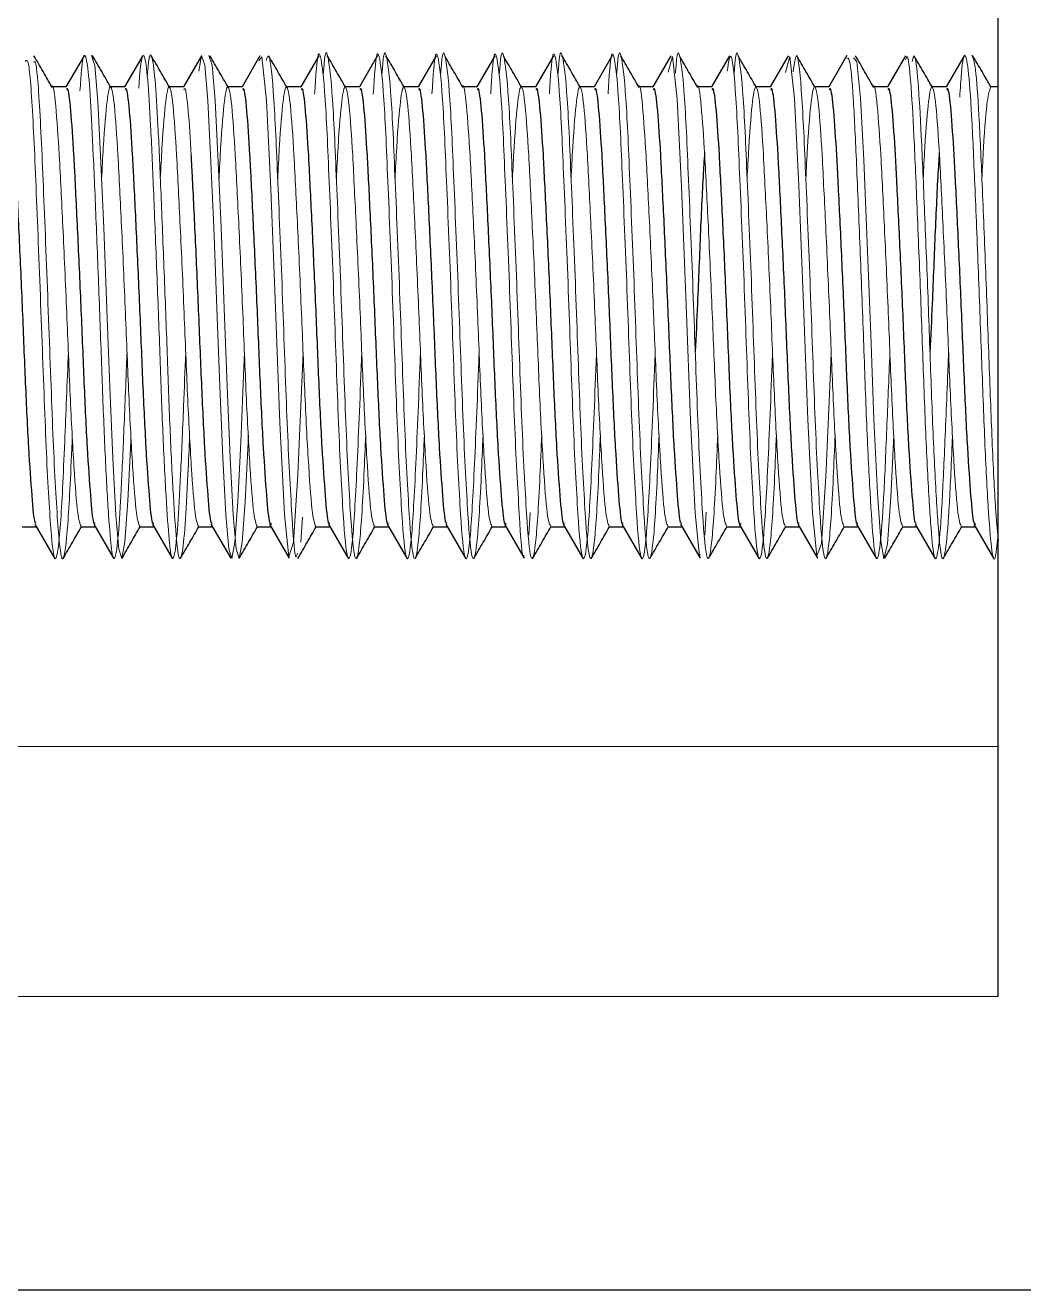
# Model space of a CAD drawing. Header units: millimetres. Extents: x -635 to 515, y -448 to 489.
# Drawn here: x 110.24 to 117.05, y 273.88 to 282.5 of the extents above; entities that cross this region are included whole.
import ezdxf

# ---------------------------------------------------------------- set-up
doc = ezdxf.new("R2010")
doc.units = ezdxf.units.MM

msp = doc.modelspace()

# ---------------------------------------------------------------- linework, layer by layer
at = {"color": 7, "linetype": 'Continuous', "lineweight": 25}
for p, q in [((116.8745, 275.8803), (116.8745, 297.2803)), ((110.6432, 282.2928), (110.5202, 282.0803)), ((111.0438, 282.294), (110.9202, 282.0803)), ((111.4434, 282.2932), (111.3202, 282.0803)), ((111.8427, 282.2919), (111.7203, 282.0803)), ((112.2431, 282.2927), (112.1202, 282.0803)), ((112.6438, 282.294), (112.5202, 282.0803)), ((113.0434, 282.2932), (112.9202, 282.0803)), ((113.4427, 282.2919), (113.3203, 282.0803)), ((113.8431, 282.2927), (113.7202, 282.0803)), ((114.2438, 282.294), (114.1202, 282.0803)), ((114.6434, 282.2933), (114.5202, 282.0803)), ((115.0427, 282.2919), (114.9203, 282.0803)), ((115.4431, 282.2926), (115.3202, 282.0803)), ((115.8438, 282.2939), (115.7202, 282.0803)), ((116.2435, 282.2933), (116.1202, 282.0803)), ((116.6427, 282.292), (116.5203, 282.0803)), ((110.5228, 282.0803), (110.4226, 282.0803)), ((110.9228, 282.0803), (110.8226, 282.0803)), ((111.3228, 282.0803), (111.2226, 282.0803)), ((111.7228, 282.0803), (111.6226, 282.0803)), ((112.1228, 282.0803), (112.0226, 282.0803)), ((112.5228, 282.0803), (112.4226, 282.0803)), ((112.9228, 282.0803), (112.8226, 282.0803)), ((113.3228, 282.0803), (113.2226, 282.0803)), ((113.7228, 282.0803), (113.6226, 282.0803)), ((114.1228, 282.0803), (114.0226, 282.0803)), ((114.5228, 282.0803), (114.4226, 282.0803)), ((114.9228, 282.0803), (114.8226, 282.0803)), ((115.3228, 282.0803), (115.2226, 282.0803)), ((115.7228, 282.0803), (115.6226, 282.0803)), ((116.1228, 282.0803), (116.0226, 282.0803)), ((116.5228, 282.0803), (116.4226, 282.0803)), ((116.8745, 282.0803), (116.8226, 282.0803)), ((110.2226, 279.0803), (110.3203, 279.0803)), ((110.3087, 279.1003), (110.4427, 278.8686)), ((110.6226, 279.0803), (110.7202, 279.0803)), ((110.7091, 279.0993), (110.8436, 278.867)), ((111.0226, 279.0803), (111.1202, 279.0803)), ((111.1092, 279.0993), (111.2437, 278.8668)), ((111.4226, 279.0803), (111.5202, 279.0803)), ((111.5087, 279.1001), (111.643, 278.8681)), ((111.8226, 279.0803), (111.9203, 279.0803)), ((111.9086, 279.1003), (112.0427, 278.8686)), ((112.2226, 279.0803), (112.3202, 279.0803)), ((112.3091, 279.0993), (112.4436, 278.867)), ((112.6226, 279.0803), (112.7202, 279.0803)), ((112.7092, 279.0992), (112.8437, 278.8668)), ((113.0226, 279.0803), (113.1202, 279.0803)), ((113.1087, 279.1001), (113.243, 278.8681)), ((113.4226, 279.0803), (113.5203, 279.0803)), ((113.5086, 279.1004), (113.6427, 278.8687)), ((113.8226, 279.0803), (113.9202, 279.0803)), ((113.9091, 279.0994), (114.0436, 278.8671)), ((114.2226, 279.0803), (114.3202, 279.0803)), ((114.3092, 279.0992), (114.4438, 278.8667)), ((114.6226, 279.0803), (114.7202, 279.0803)), ((114.7088, 279.1001), (114.843, 278.868)), ((115.0226, 279.0803), (115.1203, 279.0803)), ((115.1086, 279.1004), (115.2427, 278.8687)), ((115.4226, 279.0803), (115.5202, 279.0803)), ((115.5091, 279.0994), (115.6435, 278.8671)), ((115.8226, 279.0803), (115.9202, 279.0803)), ((115.9092, 279.0992), (116.0438, 278.8667)), ((116.2226, 279.0803), (116.3202, 279.0803)), ((116.3088, 279.1), (116.4431, 278.8679)), ((116.6226, 279.0803), (116.7203, 279.0803)), ((116.7086, 279.1004), (116.8427, 278.8687)), ((93.4745, 273.8803), (118.8745, 273.8803))]:
    msp.add_line(p, q, dxfattribs=at)
at = {"color": 144, "linetype": 'Continuous', "lineweight": 18}
for p, q in [((112.1326, 279.147), (112.1214, 278.9757)), ((113.6847, 279.18), (113.6745, 279.0251)), ((114.8847, 279.1806), (114.8745, 279.0256)), ((95.4745, 277.5828), (116.8745, 277.5828)), ((95.4745, 275.8803), (116.8745, 275.8803))]:
    msp.add_line(p, q, dxfattribs=at)
at = {"color": 144, "linetype": 'Continuous', "lineweight": 18, "flags": 128}
for points in [[(110.9634, 279.7057), (110.9615, 279.6609), (110.9426, 279.2584), (110.9217, 278.9786), (110.9, 278.8651), (110.8807, 278.9291), (110.8605, 279.1607), (110.8387, 279.5486), (110.8185, 280.0332), (110.7992, 280.566), (110.7775, 281.1203), (110.7566, 281.6111), (110.7377, 281.9843), (110.7163, 282.227), (110.6949, 282.2954), (110.6949, 282.2954)], [(111.7366, 280.2714), (111.7327, 280.1696), (111.7113, 279.6565), (111.6924, 279.2551), (111.6715, 278.9766), (111.6498, 278.8649), (111.6305, 278.9305), (111.6103, 279.1637), (111.5885, 279.5529), (111.5683, 280.0381), (111.549, 280.5713), (111.5273, 281.1254), (111.5064, 281.6152), (111.4875, 281.9874), (111.4661, 282.2285), (111.4447, 282.2951), (111.4258, 282.1883), (111.4258, 282.1883)], [(111.7634, 279.7058), (111.7613, 279.6565), (111.7424, 279.2551), (111.7215, 278.9766), (111.6998, 278.8649), (111.6805, 278.9305), (111.6603, 279.1637), (111.6385, 279.5529), (111.6183, 280.0381), (111.599, 280.5713), (111.5773, 281.1254), (111.5564, 281.6152), (111.5375, 281.9874), (111.5161, 282.2285), (111.4947, 282.2951), (111.4947, 282.2951)], [(112.1366, 280.2724), (112.1326, 280.167), (112.1016, 279.4384), (112.0714, 278.9757), (112.0396, 278.8773), (112.0102, 279.1653), (111.9779, 279.7909), (111.9489, 280.5739), (111.9164, 281.3856), (111.8874, 281.9889), (111.8551, 282.285), (111.835, 282.2615), (111.835, 282.2615)], [(114.8433, 278.8917), (114.839, 278.8796), (114.8095, 279.176), (114.7772, 279.8072), (114.7482, 280.5925), (114.7157, 281.402), (114.6867, 281.9993), (114.6544, 282.2871), (114.6251, 282.1809), (114.6251, 282.1809)], [(115.7366, 280.2728), (115.7317, 280.1435), (115.7008, 279.4215), (115.6705, 278.9672), (115.6388, 278.8804), (115.6093, 279.1791), (115.577, 279.8119), (115.548, 280.5978), (115.5155, 281.4066), (115.4865, 282.0022), (115.4542, 282.2877), (115.4249, 282.1791), (115.4249, 282.1791)], [(116.1633, 279.7062), (116.1438, 279.2804), (116.1204, 278.9663), (116.0961, 278.8641), (116.0747, 278.9829), (116.051, 279.3135), (116.027, 279.8142), (116.0056, 280.3931), (115.9816, 281.0184), (115.9578, 281.5835), (115.9364, 282.0037), (115.9122, 282.2537), (115.8887, 282.28), (115.8887, 282.28)]]:
    msp.add_lwpolyline(points, dxfattribs=at)
at = {"color": 144, "linetype": 'Continuous', "lineweight": 18}
for points, knots in [([(112.5366, 280.2724), (112.5352, 280.2363), (112.5235, 279.9246), (112.5013, 279.3949), (112.4717, 278.9086), (112.439, 278.8096), (112.4108, 279.1153), (112.3771, 279.7536), (112.3496, 280.5866), (112.3155, 281.4101), (112.2881, 282.0555), (112.2543, 282.3371), (112.2327, 282.3101), (112.2187, 282.0881), (112.2152, 282.0323)], [0, 0, 0, 0, 0.012583, 0.108503, 0.203546, 0.300262, 0.394558, 0.491766, 0.585675, 0.68306, 0.776949, 0.874191, 0.968428, 1, 1, 1, 1]), ([(112.5631, 279.7102), (112.5592, 279.6154), (112.545, 279.2709), (112.5217, 278.917), (112.489, 278.8073), (112.4608, 279.1159), (112.4271, 279.7534), (112.3996, 280.5868), (112.3655, 281.4093), (112.3381, 282.0584), (112.3042, 282.3259), (112.2857, 282.3374), (112.2751, 282.1789), (112.2749, 282.1751)], [0, 0, 0, 0, 0.040142, 0.145943, 0.253607, 0.358577, 0.466788, 0.571326, 0.679733, 0.78425, 0.892499, 0.997403, 1, 1, 1, 1]), ([(112.9366, 280.2725), (112.9352, 280.2354), (112.9234, 279.9229), (112.9012, 279.3929), (112.8716, 278.9076), (112.8389, 278.8099), (112.8106, 279.1168), (112.777, 279.7561), (112.7495, 280.5893), (112.7154, 281.4126), (112.688, 282.0571), (112.6542, 282.3373), (112.6326, 282.3096), (112.6187, 282.0877), (112.6152, 282.0323)], [0, 0, 0, 0, 0.012894, 0.108791, 0.203848, 0.300548, 0.394851, 0.492049, 0.585958, 0.683339, 0.777221, 0.874465, 0.968688, 1, 1, 1, 1]), ([(112.9631, 279.7102), (112.9592, 279.6147), (112.945, 279.2696), (112.9216, 278.916), (112.8889, 278.8077), (112.8606, 279.1174), (112.827, 279.7559), (112.7995, 280.5896), (112.7654, 281.4118), (112.738, 282.06), (112.7041, 282.3261), (112.6857, 282.337), (112.6751, 282.1787), (112.6748, 282.1752)], [0, 0, 0, 0, 0.0404509, 0.1462618, 0.2539022, 0.3588744, 0.4670685, 0.5716021, 0.6799992, 0.7845029, 0.8927485, 0.9976316, 1, 1, 1, 1]), ([(113.3366, 280.2725), (113.3351, 280.2346), (113.3233, 279.9212), (113.3011, 279.3908), (113.2715, 278.9066), (113.2388, 278.8103), (113.2105, 279.1184), (113.1769, 279.7585), (113.1494, 280.5921), (113.1153, 281.415), (113.0879, 282.0587), (113.0541, 282.3376), (113.0326, 282.3091), (113.0187, 282.0873), (113.0152, 282.0324)], [0, 0, 0, 0, 0.013204, 0.109079, 0.20415, 0.300834, 0.395144, 0.492332, 0.586241, 0.683617, 0.777493, 0.874738, 0.968948, 1, 1, 1, 1]), ([(113.3631, 279.7102), (113.3592, 279.6141), (113.3449, 279.2683), (113.3215, 278.915), (113.2888, 278.808), (113.2605, 279.119), (113.2269, 279.7583), (113.1994, 280.5923), (113.1653, 281.4142), (113.1379, 282.0616), (113.104, 282.3263), (113.0856, 282.3367), (113.075, 282.1785), (113.0748, 282.1754)], [0, 0, 0, 0, 0.04076, 0.146585, 0.254204, 0.359182, 0.467362, 0.571894, 0.680284, 0.784778, 0.893023, 0.997889, 1, 1, 1, 1]), ([(113.6429, 278.8893), (113.6417, 278.885), (113.6301, 278.8442), (113.6105, 279.1457), (113.5768, 279.7543), (113.5493, 280.5967), (113.5152, 281.4169), (113.4878, 282.0604), (113.4539, 282.3378), (113.4325, 282.3086), (113.4186, 282.087), (113.4152, 282.0324)], [0, 0, 0, 0, 0.0156263, 0.1484728, 0.2853462, 0.4176183, 0.5547655, 0.6869801, 0.8239526, 0.9566278, 1, 1, 1, 1]), ([(113.7631, 279.7102), (113.7591, 279.6134), (113.7449, 279.267), (113.7214, 278.9141), (113.6887, 278.8084), (113.6604, 279.1206), (113.6268, 279.7608), (113.5993, 280.5951), (113.5652, 281.4166), (113.5378, 282.0632), (113.5038, 282.3266), (113.4855, 282.3362), (113.475, 282.1778), (113.4748, 282.1748)], [0, 0, 0, 0, 0.0410632, 0.1468831, 0.2544646, 0.359431, 0.4675792, 0.5720917, 0.6804562, 0.7849234, 0.8931499, 0.9979809, 1, 1, 1, 1]), ([(114.1366, 280.2726), (114.1351, 280.2329), (114.1232, 279.9177), (114.101, 279.3868), (114.0713, 278.9047), (114.0387, 278.811), (114.0103, 279.1215), (113.9767, 279.7634), (113.9492, 280.5976), (113.9151, 281.4198), (113.8877, 282.0618), (113.8538, 282.3381), (113.8324, 282.3081), (113.8186, 282.0866), (113.8152, 282.0324)], [0, 0, 0, 0, 0.013824, 0.109655, 0.204754, 0.301405, 0.39573, 0.492895, 0.586806, 0.684172, 0.778035, 0.875283, 0.969465, 1, 1, 1, 1]), ([(114.1631, 279.7102), (114.1591, 279.6127), (114.1448, 279.2658), (114.1213, 278.9131), (114.0887, 278.8088), (114.0603, 279.1221), (114.0267, 279.7632), (113.9992, 280.5978), (113.9651, 281.419), (113.9377, 282.0647), (113.9037, 282.3268), (113.8854, 282.3357), (113.8749, 282.1775), (113.8747, 282.1748)], [0, 0, 0, 0, 0.041371, 0.147199, 0.254754, 0.359721, 0.467849, 0.572355, 0.680706, 0.785159, 0.893379, 0.998187, 1, 1, 1, 1]), ([(114.5366, 280.2727), (114.535, 280.2321), (114.5231, 279.916), (114.5009, 279.3848), (114.4711, 278.9038), (114.4386, 278.8113), (114.4102, 279.1231), (114.3766, 279.7659), (114.3491, 280.6003), (114.315, 281.4223), (114.2876, 282.0634), (114.2537, 282.3383), (114.2324, 282.3076), (114.2185, 282.0862), (114.2152, 282.0324)], [0, 0, 0, 0, 0.014134, 0.109943, 0.205055, 0.301689, 0.396022, 0.493177, 0.587088, 0.684449, 0.778305, 0.875555, 0.969724, 1, 1, 1, 1]), ([(114.5631, 279.7102), (114.5591, 279.612), (114.5448, 279.2645), (114.5212, 278.9121), (114.4886, 278.8091), (114.4602, 279.1237), (114.4266, 279.7657), (114.3991, 280.6006), (114.365, 281.4214), (114.3376, 282.0663), (114.3036, 282.3271), (114.2854, 282.3352), (114.2748, 282.1769), (114.2747, 282.1744)], [0, 0, 0, 0, 0.041675, 0.147502, 0.255021, 0.359981, 0.46808, 0.57257, 0.680899, 0.785328, 0.893532, 0.99831, 1, 1, 1, 1]), ([(114.9631, 279.7103), (114.9591, 279.6114), (114.9447, 279.2632), (114.9211, 278.9112), (114.8885, 278.8095), (114.8601, 279.1253), (114.8265, 279.7681), (114.799, 280.6033), (114.7649, 281.4239), (114.7375, 282.0678), (114.7035, 282.3274), (114.6853, 282.3347), (114.6748, 282.1762), (114.6746, 282.1737)], [0, 0, 0, 0, 0.041976, 0.147798, 0.255276, 0.360222, 0.468287, 0.572756, 0.681058, 0.785458, 0.893642, 0.998383, 1, 1, 1, 1]), ([(115.3631, 279.7103), (115.359, 279.6107), (115.3447, 279.2619), (115.3209, 278.9102), (115.2884, 278.8099), (115.26, 279.1269), (115.2264, 279.7706), (115.1989, 280.6061), (115.1648, 281.4263), (115.1374, 282.0694), (115.1034, 282.3277), (115.0852, 282.3342), (115.0747, 282.1755), (115.0745, 282.1733)], [0, 0, 0, 0, 0.04228, 0.148099, 0.25554, 0.360477, 0.468511, 0.572964, 0.681241, 0.785617, 0.893783, 0.998491, 1, 1, 1, 1]), ([(110.5365, 280.274), (110.528, 280.0615), (110.5089, 279.5827), (110.4833, 279.04), (110.4494, 278.7971), (110.4218, 278.9648), (110.3882, 279.4989), (110.3599, 280.2843), (110.3272, 281.1368), (110.2977, 281.8519), (110.2689, 282.2837), (110.2508, 282.2631), (110.243, 282.2542)], [0, 0, 0, 0, 0.08219, 0.18521, 0.292062, 0.395097, 0.501762, 0.605213, 0.711345, 0.815609, 0.920872, 1, 1, 1, 1]), ([(110.5634, 279.7061), (110.5628, 279.6917), (110.5517, 279.4206), (110.5335, 279.0493), (110.4993, 278.7947), (110.4718, 278.9654), (110.4381, 279.4987), (110.4099, 280.2842), (110.3772, 281.1375), (110.3477, 281.8492), (110.3205, 282.268), (110.304, 282.2538), (110.2978, 282.2485)], [0, 0, 0, 0, 0.006375, 0.119901, 0.237651, 0.351193, 0.468736, 0.582738, 0.699694, 0.814591, 0.93059, 1, 1, 1, 1]), ([(110.9366, 280.2713), (110.9354, 280.239), (110.927, 280.0205), (110.9112, 279.6524), (110.8928, 279.2318), (110.8718, 278.9491), (110.8498, 278.8354), (110.8308, 278.9017), (110.8107, 279.1383), (110.7886, 279.5265), (110.7684, 280.0216), (110.7494, 280.5727), (110.7274, 281.1277), (110.7064, 281.6241), (110.688, 282.0124), (110.6663, 282.258), (110.6446, 282.3201), (110.6295, 282.2485), (110.6191, 282.103), (110.6156, 282.0534)], [0, 0, 0, 0, 0.011215, 0.07596, 0.138138, 0.202335, 0.267402, 0.330051, 0.393511, 0.458683, 0.522175, 0.584797, 0.649856, 0.714077, 0.776246, 0.840974, 0.905725, 0.967905, 1, 1, 1, 1]), ([(111.3366, 280.2721), (111.3316, 280.1473), (111.3195, 279.8418), (111.3016, 279.4255), (111.2826, 279.0695), (111.2606, 278.8689), (111.2396, 278.8468), (111.2212, 279.0009), (111.1995, 279.3175), (111.1778, 279.766), (111.1594, 280.2955), (111.1384, 280.8557), (111.1164, 281.3887), (111.0974, 281.8361), (111.0772, 282.1553), (111.0552, 282.3171), (111.0349, 282.2804), (111.0227, 282.1858), (111.0157, 282.0718), (111.0157, 282.0712)], [0, 0, 0, 0, 0.043852, 0.107319, 0.169955, 0.235015, 0.299216, 0.361387, 0.426122, 0.490858, 0.553028, 0.617229, 0.682289, 0.744925, 0.808392, 0.87356, 0.937037, 0.999664, 1, 1, 1, 1]), ([(111.3633, 279.7073), (111.3594, 279.6157), (111.3488, 279.3664), (111.3327, 279.0725), (111.3106, 278.8681), (111.2896, 278.847), (111.2712, 279.0008), (111.2495, 279.3175), (111.2278, 279.766), (111.2094, 280.2955), (111.1884, 280.8556), (111.1664, 281.3888), (111.1474, 281.8356), (111.1273, 282.1573), (111.1051, 282.3093), (111.0879, 282.3087), (111.0776, 282.1938), (111.0738, 282.1519)], [0, 0, 0, 0, 0.0403, 0.10969, 0.181766, 0.252891, 0.321766, 0.393482, 0.465199, 0.534073, 0.605198, 0.677274, 0.746664, 0.816975, 0.889171, 0.959493, 1, 1, 1, 1]), ([(112.0976, 278.902), (112.0949, 278.8907), (112.0818, 278.8355), (112.0609, 279.134), (112.0272, 279.7461), (111.9997, 280.5847), (111.9657, 281.4094), (111.9381, 282.0464), (111.9082, 282.3313), (111.8916, 282.2813), (111.8851, 282.2616)], [0, 0, 0, 0, 0.0366732, 0.1792062, 0.3261667, 0.4681249, 0.6153429, 0.7572817, 0.9042757, 1, 1, 1, 1]), ([(115.3366, 280.2728), (115.335, 280.2304), (115.323, 279.9126), (115.3007, 279.3808), (115.2709, 278.9019), (115.2384, 278.8121), (115.21, 279.1262), (115.1764, 279.771), (115.1488, 280.6051), (115.1149, 281.4297), (115.0873, 282.0569), (115.0547, 282.3666), (115.0361, 282.2458), (115.0274, 282.1889)], [0, 0, 0, 0, 0.015329, 0.114832, 0.213688, 0.31406, 0.412092, 0.513018, 0.610597, 0.71175, 0.809258, 0.910307, 1, 1, 1, 1]), ([(115.7631, 279.7103), (115.759, 279.61), (115.7446, 279.2607), (115.7208, 278.9092), (115.6883, 278.8103), (115.6599, 279.1284), (115.6263, 279.7733), (115.5987, 280.608), (115.5648, 281.432), (115.5372, 282.059), (115.5041, 282.3695), (115.4851, 282.2438), (115.476, 282.1832)], [0, 0, 0, 0, 0.042814, 0.149204, 0.25719, 0.362686, 0.471275, 0.576276, 0.685116, 0.790032, 0.898767, 1, 1, 1, 1]), ([(116.1366, 280.2713), (116.1294, 280.0921), (116.1141, 279.7152), (116.094, 279.2494), (116.0705, 278.9288), (116.0458, 278.8264), (116.025, 278.9506), (116.001, 279.2854), (115.9766, 279.7903), (115.956, 280.3969), (115.9316, 281.0273), (115.9075, 281.6008), (115.8868, 282.0353), (115.8638, 282.2874), (115.85, 282.2781), (115.844, 282.2741)], [0, 0, 0, 0, 0.070074, 0.147373, 0.226789, 0.307113, 0.384228, 0.464003, 0.5441, 0.621149, 0.701222, 0.781027, 0.858131, 0.938436, 1, 1, 1, 1]), ([(116.5366, 280.272), (116.5349, 280.2272), (116.5252, 279.9737), (116.5073, 279.559), (116.4867, 279.1183), (116.4619, 278.8687), (116.4384, 278.8433), (116.4174, 279.0418), (116.3925, 279.44), (116.3694, 279.9877), (116.3481, 280.6116), (116.3231, 281.2307), (116.3006, 281.7681), (116.2788, 282.1404), (116.258, 282.3168), (116.2471, 282.278), (116.2438, 282.266)], [0, 0, 0, 0, 0.017101, 0.096748, 0.173724, 0.2539, 0.333191, 0.410346, 0.490688, 0.569562, 0.647016, 0.727458, 0.805856, 0.883726, 0.964202, 1, 1, 1, 1]), ([(116.5633, 279.7072), (116.5614, 279.662), (116.5518, 279.4316), (116.5368, 279.1241), (116.5119, 278.8671), (116.4884, 278.8437), (116.4674, 279.0417), (116.4425, 279.44), (116.4194, 279.9877), (116.3981, 280.6116), (116.3731, 281.2309), (116.3506, 281.7673), (116.3288, 282.1432), (116.3059, 282.3255), (116.2932, 282.2745), (116.288, 282.2535)], [0, 0, 0, 0, 0.019963, 0.101653, 0.18674, 0.270887, 0.352768, 0.43803, 0.521734, 0.603933, 0.689301, 0.772501, 0.85514, 0.940545, 1, 1, 1, 1]), ([(116.8736, 279.0142), (116.8669, 278.9549), (116.8522, 278.8245), (116.8317, 278.8898), (116.8092, 279.1544), (116.7842, 279.6115), (116.7628, 280.1929), (116.7398, 280.8249), (116.7149, 281.4248), (116.6939, 281.9141), (116.6704, 282.2347), (116.6456, 282.3279), (116.6286, 282.2475), (116.6168, 282.0706), (116.6127, 282.0103)], [0, 0, 0, 0, 0.072958, 0.160257, 0.248173, 0.338366, 0.4252022, 0.5136495, 0.6037289, 0.6902333, 0.7791465, 0.869039, 0.9553443, 1, 1, 1, 1]), ([(116.8763, 278.9833), (116.8706, 279.0412), (116.8573, 279.1767), (116.8341, 279.6154), (116.8129, 280.1919), (116.7898, 280.825), (116.7649, 281.4253), (116.744, 281.9119), (116.7202, 282.2433), (116.7041, 282.2786), (116.696, 282.2963)], [0, 0, 0, 0, 0.097661, 0.228743, 0.354947, 0.483493, 0.61441, 0.740132, 0.869354, 1, 1, 1, 1]), ([(110.4745, 281.617), (110.4666, 281.7378), (110.4505, 281.9825), (110.4314, 282.1145), (110.4229, 282.0771), (110.4226, 282.0755)], [0, 0, 0, 0, 0.482804, 0.978262, 1, 1, 1, 1]), ([(110.8745, 281.617), (110.8665, 281.7424), (110.8504, 281.9964), (110.8231, 282.1182), (110.8007, 282.0102), (110.7793, 281.7684), (110.767, 281.5267), (110.7633, 281.4534)], [0, 0, 0, 0, 0.223621, 0.453102, 0.673522, 0.901016, 1, 1, 1, 1]), ([(111.2745, 281.617), (111.2665, 281.7424), (111.2504, 281.9964), (111.2231, 282.1182), (111.2007, 282.0102), (111.1793, 281.7686), (111.167, 281.5272), (111.1633, 281.4542)], [0, 0, 0, 0, 0.2237, 0.453264, 0.673762, 0.901338, 1, 1, 1, 1]), ([(111.3745, 281.617), (111.3677, 281.7255), (111.354, 281.9425), (111.3353, 282.0828), (111.3255, 282.065), (111.3228, 282.0599)], [0, 0, 0, 0, 0.418041, 0.836112, 1, 1, 1, 1]), ([(111.6745, 281.617), (111.6665, 281.7424), (111.6504, 281.9964), (111.6231, 282.1182), (111.6007, 282.0102), (111.5793, 281.7684), (111.567, 281.5267), (111.5633, 281.4534)], [0, 0, 0, 0, 0.2236174, 0.4530957, 0.673512, 0.9010033, 1, 1, 1, 1]), ([(112.0745, 281.617), (112.0665, 281.7424), (112.0504, 281.9964), (112.0231, 282.1182), (112.0007, 282.0102), (111.9793, 281.768), (111.967, 281.5258), (111.9632, 281.452)], [0, 0, 0, 0, 0.223473, 0.452804, 0.673078, 0.900423, 1, 1, 1, 1]), ([(112.4745, 281.617), (112.4665, 281.7424), (112.4504, 281.9964), (112.4231, 282.1182), (112.4007, 282.0102), (112.3793, 281.7681), (112.367, 281.5259), (112.3632, 281.4521)], [0, 0, 0, 0, 0.223483, 0.452822, 0.673106, 0.90046, 1, 1, 1, 1]), ([(112.8745, 281.617), (112.8665, 281.7424), (112.8504, 281.9964), (112.8231, 282.1182), (112.8007, 282.0102), (112.7793, 281.7681), (112.767, 281.5259), (112.7632, 281.4522)], [0, 0, 0, 0, 0.223492, 0.452841, 0.673134, 0.900498, 1, 1, 1, 1]), ([(113.2745, 281.617), (113.2666, 281.7378), (113.2505, 281.9825), (113.2314, 282.1145), (113.2229, 282.0771), (113.2226, 282.0755)], [0, 0, 0, 0, 0.482804, 0.978262, 1, 1, 1, 1]), ([(113.6745, 281.617), (113.6665, 281.7424), (113.6504, 281.9964), (113.6231, 282.1182), (113.6007, 282.0102), (113.5793, 281.7681), (113.567, 281.526), (113.5632, 281.4524)], [0, 0, 0, 0, 0.223511, 0.45288, 0.673192, 0.900575, 1, 1, 1, 1]), ([(114.0745, 281.617), (114.0665, 281.7424), (114.0504, 281.9964), (114.0231, 282.1182), (114.0007, 282.0102), (113.9793, 281.7682), (113.967, 281.5261), (113.9632, 281.4525)], [0, 0, 0, 0, 0.223521, 0.4529, 0.673222, 0.900615, 1, 1, 1, 1]), ([(114.4745, 281.617), (114.4666, 281.7378), (114.4505, 281.9825), (114.4314, 282.1145), (114.4229, 282.0771), (114.4226, 282.0755)], [0, 0, 0, 0, 0.482804, 0.978262, 1, 1, 1, 1]), ([(114.8745, 281.617), (114.8666, 281.7378), (114.8505, 281.9825), (114.8314, 282.1145), (114.8229, 282.0771), (114.8226, 282.0755)], [0, 0, 0, 0, 0.482804, 0.978262, 1, 1, 1, 1]), ([(115.2745, 281.617), (115.2665, 281.7424), (115.2504, 281.9964), (115.2231, 282.1182), (115.2007, 282.0102), (115.1793, 281.7682), (115.167, 281.5263), (115.1633, 281.4528)], [0, 0, 0, 0, 0.223552, 0.452963, 0.673315, 0.90074, 1, 1, 1, 1]), ([(115.6745, 281.617), (115.6665, 281.7424), (115.6504, 281.9964), (115.6231, 282.1182), (115.6007, 282.0102), (115.5793, 281.7683), (115.567, 281.5264), (115.5633, 281.4529)], [0, 0, 0, 0, 0.223563, 0.452985, 0.673348, 0.900784, 1, 1, 1, 1]), ([(116.0745, 281.617), (116.0666, 281.7378), (116.0505, 281.9825), (116.0314, 282.1145), (116.0229, 282.0771), (116.0226, 282.0755)], [0, 0, 0, 0, 0.482804, 0.978262, 1, 1, 1, 1]), ([(116.4745, 281.617), (116.4665, 281.7424), (116.4504, 281.9964), (116.4231, 282.1182), (116.4007, 282.0102), (116.3793, 281.7682), (116.367, 281.5262), (116.3633, 281.4526)], [0, 0, 0, 0, 0.223529, 0.452917, 0.673246, 0.900648, 1, 1, 1, 1]), ([(116.8226, 282.0755), (116.8153, 282.0565), (116.8001, 282.017), (116.7793, 281.7676), (116.7671, 281.5271), (116.7633, 281.4544)], [0, 0, 0, 0, 0.392164, 0.81629, 1, 1, 1, 1]), ([(110.6226, 279.085), (110.6152, 279.1027), (110.6, 279.1396), (110.5746, 279.4704), (110.5484, 279.9596), (110.5259, 280.5451), (110.4986, 281.1443), (110.4825, 281.4608), (110.4745, 281.617)], [0, 0, 0, 0, 0.157112, 0.327028, 0.496945, 0.661577, 0.832977, 1, 1, 1, 1]), ([(111.0226, 279.085), (111.0152, 279.1027), (111, 279.1396), (110.9746, 279.4704), (110.9484, 279.9596), (110.9259, 280.5451), (110.8986, 281.1443), (110.8825, 281.4608), (110.8745, 281.617)], [0, 0, 0, 0, 0.157112, 0.327028, 0.496945, 0.661577, 0.832977, 1, 1, 1, 1]), ([(111.4226, 279.085), (111.4152, 279.1027), (111.4, 279.1396), (111.3746, 279.4704), (111.3484, 279.9596), (111.3259, 280.5451), (111.2986, 281.1443), (111.2825, 281.4608), (111.2745, 281.617)], [0, 0, 0, 0, 0.157112, 0.327028, 0.496945, 0.661577, 0.832977, 1, 1, 1, 1]), ([(111.8226, 279.085), (111.8152, 279.1027), (111.8, 279.1396), (111.7746, 279.4704), (111.7484, 279.9596), (111.7259, 280.5451), (111.6986, 281.1443), (111.6825, 281.4608), (111.6745, 281.617)], [0, 0, 0, 0, 0.157112, 0.327028, 0.496945, 0.661577, 0.832977, 1, 1, 1, 1]), ([(112.2226, 279.085), (112.2152, 279.1027), (112.2, 279.1396), (112.1746, 279.4704), (112.1484, 279.9596), (112.1259, 280.5451), (112.0986, 281.1443), (112.0825, 281.4608), (112.0745, 281.617)], [0, 0, 0, 0, 0.157112, 0.327028, 0.496945, 0.661577, 0.832977, 1, 1, 1, 1]), ([(112.6226, 279.085), (112.6152, 279.1027), (112.6, 279.1396), (112.5746, 279.4704), (112.5484, 279.9596), (112.5259, 280.5451), (112.4986, 281.1443), (112.4825, 281.4608), (112.4745, 281.617)], [0, 0, 0, 0, 0.157112, 0.327028, 0.496945, 0.661577, 0.832977, 1, 1, 1, 1]), ([(113.0226, 279.085), (113.0152, 279.1027), (113, 279.1396), (112.9746, 279.4704), (112.9484, 279.9596), (112.9259, 280.5451), (112.8986, 281.1443), (112.8825, 281.4608), (112.8745, 281.617)], [0, 0, 0, 0, 0.157112, 0.327028, 0.496945, 0.661577, 0.832977, 1, 1, 1, 1]), ([(113.4226, 279.085), (113.4152, 279.1027), (113.4, 279.1396), (113.3746, 279.4704), (113.3484, 279.9596), (113.3259, 280.5451), (113.2986, 281.1443), (113.2825, 281.4608), (113.2745, 281.617)], [0, 0, 0, 0, 0.157112, 0.327028, 0.496945, 0.661577, 0.832977, 1, 1, 1, 1]), ([(113.8226, 279.085), (113.8152, 279.1027), (113.8, 279.1396), (113.7746, 279.4704), (113.7484, 279.9596), (113.7259, 280.5451), (113.6986, 281.1443), (113.6825, 281.4608), (113.6745, 281.617)], [0, 0, 0, 0, 0.157112, 0.3270283, 0.4969447, 0.6615767, 0.8329771, 1, 1, 1, 1]), ([(114.2226, 279.085), (114.2152, 279.1027), (114.2, 279.1396), (114.1746, 279.4704), (114.1484, 279.9596), (114.1259, 280.5451), (114.0986, 281.1443), (114.0825, 281.4608), (114.0745, 281.617)], [0, 0, 0, 0, 0.157112, 0.327028, 0.496945, 0.661577, 0.832977, 1, 1, 1, 1]), ([(114.6226, 279.085), (114.6152, 279.1027), (114.6, 279.1396), (114.5746, 279.4704), (114.5484, 279.9596), (114.5259, 280.5451), (114.4986, 281.1443), (114.4825, 281.4608), (114.4745, 281.617)], [0, 0, 0, 0, 0.157112, 0.327028, 0.496945, 0.661577, 0.832977, 1, 1, 1, 1]), ([(115.0226, 279.085), (115.0152, 279.1027), (115, 279.1396), (114.9746, 279.4704), (114.9484, 279.9596), (114.9259, 280.5451), (114.8986, 281.1443), (114.8825, 281.4608), (114.8745, 281.617)], [0, 0, 0, 0, 0.157112, 0.327028, 0.496945, 0.661577, 0.832977, 1, 1, 1, 1]), ([(115.4226, 279.085), (115.4152, 279.1027), (115.4, 279.1396), (115.3746, 279.4704), (115.3484, 279.9596), (115.3259, 280.5451), (115.2986, 281.1443), (115.2825, 281.4608), (115.2745, 281.617)], [0, 0, 0, 0, 0.157112, 0.327028, 0.496945, 0.661577, 0.832977, 1, 1, 1, 1]), ([(115.8226, 279.085), (115.8152, 279.1027), (115.8, 279.1396), (115.7746, 279.4704), (115.7484, 279.9596), (115.7259, 280.5451), (115.6986, 281.1443), (115.6825, 281.4608), (115.6745, 281.617)], [0, 0, 0, 0, 0.157112, 0.327028, 0.496945, 0.661577, 0.832977, 1, 1, 1, 1]), ([(116.2226, 279.085), (116.2152, 279.1027), (116.2, 279.1396), (116.1746, 279.4704), (116.1484, 279.9596), (116.1259, 280.5451), (116.0986, 281.1443), (116.0825, 281.4608), (116.0745, 281.617)], [0, 0, 0, 0, 0.157112, 0.327028, 0.496945, 0.661577, 0.832977, 1, 1, 1, 1]), ([(116.6226, 279.085), (116.6152, 279.1027), (116.6, 279.1396), (116.5746, 279.4704), (116.5484, 279.9596), (116.5259, 280.5451), (116.4986, 281.1443), (116.4825, 281.4608), (116.4745, 281.617)], [0, 0, 0, 0, 0.157112, 0.3270283, 0.4969447, 0.6615767, 0.8329771, 1, 1, 1, 1])]:
    msp.add_open_spline(points, degree=3, knots=knots, dxfattribs=at)
at = {"color": 7, "linetype": 'Continuous', "lineweight": 25}
for points, knots in [([(110.4249, 282.0803), (110.4047, 282.1151), (110.3636, 282.1862), (110.3224, 282.2573), (110.3015, 282.2935)], [0, 0, 0, 0, 0.490725, 1, 1, 1, 1]), ([(110.8248, 282.0803), (110.8045, 282.1154), (110.7632, 282.1868), (110.7219, 282.2581), (110.701, 282.2943)], [0, 0, 0, 0, 0.492921, 1, 1, 1, 1]), ([(111.2249, 282.0803), (111.2047, 282.1152), (111.1635, 282.1862), (111.1224, 282.2573), (111.1015, 282.2935)], [0, 0, 0, 0, 0.491171, 1, 1, 1, 1]), ([(111.6249, 282.0803), (111.6048, 282.1149), (111.5638, 282.1857), (111.5229, 282.2565), (111.5019, 282.2927)], [0, 0, 0, 0, 0.489138, 1, 1, 1, 1]), ([(112.0249, 282.0803), (112.0047, 282.1151), (111.9636, 282.1862), (111.9225, 282.2572), (111.9015, 282.2934)], [0, 0, 0, 0, 0.490623, 1, 1, 1, 1]), ([(112.4248, 282.0803), (112.4045, 282.1154), (112.3632, 282.1868), (112.3219, 282.2581), (112.301, 282.2943)], [0, 0, 0, 0, 0.492887, 1, 1, 1, 1]), ([(112.8249, 282.0803), (112.8047, 282.1152), (112.7635, 282.1863), (112.7224, 282.2574), (112.7015, 282.2935)], [0, 0, 0, 0, 0.491306, 1, 1, 1, 1]), ([(113.2249, 282.0803), (113.2048, 282.1149), (113.1638, 282.1857), (113.1229, 282.2565), (113.1019, 282.2927)], [0, 0, 0, 0, 0.48915, 1, 1, 1, 1]), ([(113.6249, 282.0803), (113.6047, 282.1151), (113.5636, 282.1862), (113.5225, 282.2572), (113.5015, 282.2934)], [0, 0, 0, 0, 0.490522, 1, 1, 1, 1]), ([(114.0248, 282.0803), (114.0045, 282.1154), (113.9632, 282.1868), (113.9219, 282.2581), (113.901, 282.2943)], [0, 0, 0, 0, 0.492847, 1, 1, 1, 1]), ([(114.4249, 282.0803), (114.4047, 282.1152), (114.3635, 282.1863), (114.3224, 282.2574), (114.3014, 282.2936)], [0, 0, 0, 0, 0.491444, 1, 1, 1, 1]), ([(114.8249, 282.0803), (114.8048, 282.1149), (114.7638, 282.1857), (114.7229, 282.2565), (114.7019, 282.2927)], [0, 0, 0, 0, 0.489167, 1, 1, 1, 1]), ([(115.2249, 282.0803), (115.2047, 282.1151), (115.1636, 282.1861), (115.1225, 282.2571), (115.1016, 282.2933)], [0, 0, 0, 0, 0.490422, 1, 1, 1, 1]), ([(115.6248, 282.0803), (115.6045, 282.1154), (115.5632, 282.1868), (115.5219, 282.2581), (115.501, 282.2943)], [0, 0, 0, 0, 0.492801, 1, 1, 1, 1]), ([(116.0249, 282.0803), (116.0046, 282.1152), (115.9635, 282.1863), (115.9223, 282.2575), (115.9014, 282.2936)], [0, 0, 0, 0, 0.491584, 1, 1, 1, 1]), ([(116.4249, 282.0803), (116.4048, 282.1149), (116.3638, 282.1857), (116.3229, 282.2566), (116.3019, 282.2927)], [0, 0, 0, 0, 0.48919, 1, 1, 1, 1]), ([(116.8249, 282.0803), (116.8047, 282.1151), (116.7636, 282.1861), (116.7225, 282.2571), (116.7016, 282.2933)], [0, 0, 0, 0, 0.490324, 1, 1, 1, 1]), ([(110.5745, 281.617), (110.5677, 281.7255), (110.554, 281.9425), (110.5353, 282.0828), (110.5255, 282.065), (110.5228, 282.0599)], [0, 0, 0, 0, 0.418026, 0.836081, 1, 1, 1, 1]), ([(110.9745, 281.617), (110.9677, 281.7255), (110.954, 281.9425), (110.9353, 282.0828), (110.9255, 282.065), (110.9228, 282.0599)], [0, 0, 0, 0, 0.418027, 0.836083, 1, 1, 1, 1]), ([(111.7745, 281.6171), (111.7677, 281.7256), (111.754, 281.9425), (111.7353, 282.0828), (111.7255, 282.065), (111.7228, 282.0599)], [0, 0, 0, 0, 0.418061, 0.836151, 1, 1, 1, 1]), ([(112.1745, 281.6172), (112.1677, 281.7256), (112.154, 281.9426), (112.1353, 282.0828), (112.1255, 282.065), (112.1228, 282.0599)], [0, 0, 0, 0, 0.418096, 0.836222, 1, 1, 1, 1]), ([(112.5745, 281.617), (112.5677, 281.7255), (112.554, 281.9425), (112.5353, 282.0828), (112.5255, 282.065), (112.5228, 282.0599)], [0, 0, 0, 0, 0.418026, 0.836081, 1, 1, 1, 1]), ([(112.9745, 281.617), (112.9677, 281.7255), (112.954, 281.9424), (112.9353, 282.0828), (112.9255, 282.065), (112.9228, 282.0599)], [0, 0, 0, 0, 0.418009, 0.836047, 1, 1, 1, 1]), ([(113.3745, 281.6169), (113.3677, 281.7254), (113.354, 281.9424), (113.3353, 282.0828), (113.3255, 282.065), (113.3228, 282.0599)], [0, 0, 0, 0, 0.417961, 0.835952, 1, 1, 1, 1]), ([(113.7745, 281.6172), (113.7677, 281.7256), (113.754, 281.9425), (113.7353, 282.0828), (113.7255, 282.065), (113.7228, 282.0599)], [0, 0, 0, 0, 0.41809, 0.83621, 1, 1, 1, 1]), ([(114.1745, 281.6169), (114.1677, 281.7254), (114.154, 281.9424), (114.1353, 282.0828), (114.1255, 282.065), (114.1228, 282.0599)], [0, 0, 0, 0, 0.417982, 0.835993, 1, 1, 1, 1]), ([(114.5745, 281.6169), (114.5677, 281.7254), (114.554, 281.9424), (114.5353, 282.0828), (114.5255, 282.065), (114.5228, 282.0599)], [0, 0, 0, 0, 0.417954, 0.835938, 1, 1, 1, 1]), ([(114.9745, 281.617), (114.9677, 281.7255), (114.954, 281.9425), (114.9353, 282.0828), (114.9255, 282.065), (114.9228, 282.0599)], [0, 0, 0, 0, 0.418026, 0.836081, 1, 1, 1, 1]), ([(115.3745, 281.617), (115.3677, 281.7255), (115.354, 281.9425), (115.3353, 282.0828), (115.3255, 282.065), (115.3228, 282.0599)], [0, 0, 0, 0, 0.418026, 0.836081, 1, 1, 1, 1]), ([(115.7745, 281.617), (115.7677, 281.7255), (115.754, 281.9425), (115.7353, 282.0828), (115.7255, 282.065), (115.7228, 282.0599)], [0, 0, 0, 0, 0.418026, 0.836081, 1, 1, 1, 1]), ([(116.1745, 281.6171), (116.1677, 281.7255), (116.154, 281.9425), (116.1353, 282.0828), (116.1255, 282.065), (116.1228, 282.0599)], [0, 0, 0, 0, 0.418045, 0.836119, 1, 1, 1, 1]), ([(116.5745, 281.617), (116.5677, 281.7255), (116.554, 281.9425), (116.5353, 282.0828), (116.5255, 282.065), (116.5228, 282.0599)], [0, 0, 0, 0, 0.418037, 0.836104, 1, 1, 1, 1]), ([(114.8733, 281.6331), (114.8711, 281.6017), (114.8614, 281.4645), (114.8449, 281.1033), (114.8275, 280.6592), (114.8149, 280.3842), (114.8099, 280.275)], [0, 0, 0, 0, 0.100303, 0.438836, 0.777294, 1, 1, 1, 1]), ([(116.4733, 281.6331), (116.4711, 281.6017), (116.4614, 281.4645), (116.4449, 281.1033), (116.4274, 280.6583), (116.4148, 280.3824), (116.4098, 280.2725)], [0, 0, 0, 0, 0.100152, 0.438101, 0.775975, 1, 1, 1, 1]), ([(110.3173, 279.1053), (110.3148, 279.1052), (110.3052, 279.1048), (110.2896, 279.2785), (110.2664, 279.6049), (110.2449, 280.0527), (110.2252, 280.5575), (110.2022, 281.0642), (110.1851, 281.4154), (110.1765, 281.5788), (110.1745, 281.617)], [0, 0, 0, 0, 0.052776, 0.202982, 0.35318, 0.503428, 0.653643, 0.803842, 0.954088, 1, 1, 1, 1]), ([(110.7182, 279.1045), (110.7154, 279.1042), (110.7054, 279.103), (110.6896, 279.278), (110.6664, 279.605), (110.6449, 280.0526), (110.6252, 280.5575), (110.6022, 281.0642), (110.5851, 281.4154), (110.5765, 281.5788), (110.5745, 281.617)], [0, 0, 0, 0, 0.05868, 0.20795, 0.357212, 0.506525, 0.655804, 0.805067, 0.954377, 1, 1, 1, 1]), ([(111.1182, 279.1045), (111.1154, 279.1042), (111.1055, 279.1029), (111.0896, 279.2779), (111.0664, 279.605), (111.0449, 280.0526), (111.0252, 280.5575), (111.0022, 281.0642), (110.9851, 281.4154), (110.9765, 281.5788), (110.9745, 281.617)], [0, 0, 0, 0, 0.058953, 0.208179, 0.357397, 0.506665, 0.6559, 0.805119, 0.954384, 1, 1, 1, 1]), ([(111.5175, 279.1052), (111.5149, 279.105), (111.5052, 279.1045), (111.4896, 279.2784), (111.4664, 279.6049), (111.4449, 280.0526), (111.4252, 280.5575), (111.4022, 281.0642), (111.3851, 281.4154), (111.3765, 281.5788), (111.3745, 281.617)], [0, 0, 0, 0, 0.05378, 0.203824, 0.35386, 0.503945, 0.653998, 0.804035, 0.954118, 1, 1, 1, 1]), ([(111.9228, 279.1006), (111.9184, 279.0987), (111.9069, 279.0938), (111.8896, 279.2759), (111.8664, 279.6055), (111.8449, 280.0525), (111.8252, 280.5575), (111.8022, 281.0642), (111.7851, 281.4154), (111.7765, 281.5788), (111.7745, 281.6171)], [0, 0, 0, 0, 0.087963, 0.232584, 0.377197, 0.521858, 0.666487, 0.811102, 0.955761, 1, 1, 1, 1]), ([(112.3182, 279.1046), (112.3154, 279.1042), (112.3054, 279.1031), (112.2896, 279.278), (112.2664, 279.605), (112.2449, 280.0526), (112.2252, 280.5575), (112.2022, 281.0642), (112.1851, 281.4154), (112.1765, 281.5789), (112.1745, 281.6172)], [0, 0, 0, 0, 0.058454, 0.207749, 0.357036, 0.506373, 0.655677, 0.804965, 0.954299, 1, 1, 1, 1]), ([(112.7183, 279.1045), (112.7154, 279.1041), (112.7055, 279.1029), (112.6896, 279.2779), (112.6664, 279.605), (112.6449, 280.0526), (112.6252, 280.5575), (112.6022, 281.0642), (112.5851, 281.4154), (112.5765, 281.5788), (112.5745, 281.617)], [0, 0, 0, 0, 0.059091, 0.208294, 0.35749, 0.506735, 0.655947, 0.805144, 0.954387, 1, 1, 1, 1]), ([(113.1175, 279.1052), (113.1149, 279.105), (113.1052, 279.1044), (113.0896, 279.2783), (113.0664, 279.6049), (113.0449, 280.0527), (113.0252, 280.5575), (113.0022, 281.0642), (112.9851, 281.4154), (112.9765, 281.5787), (112.9745, 281.617)], [0, 0, 0, 0, 0.053981, 0.203998, 0.354007, 0.504067, 0.654093, 0.804103, 0.95416, 1, 1, 1, 1]), ([(113.5228, 279.1006), (113.5184, 279.0987), (113.5069, 279.0938), (113.4896, 279.2759), (113.4664, 279.6055), (113.4449, 280.0525), (113.4252, 280.5575), (113.4022, 281.0642), (113.3851, 281.4153), (113.3765, 281.5787), (113.3745, 281.6169)], [0, 0, 0, 0, 0.0879737, 0.2326065, 0.3772314, 0.5219045, 0.6665455, 0.8111717, 0.9558426, 1, 1, 1, 1]), ([(113.9181, 279.1046), (113.9153, 279.1043), (113.9054, 279.1032), (113.8896, 279.278), (113.8664, 279.605), (113.8449, 280.0527), (113.8252, 280.5575), (113.8022, 281.0642), (113.7851, 281.4154), (113.7765, 281.5789), (113.7745, 281.6172)], [0, 0, 0, 0, 0.0582537, 0.2075833, 0.3569047, 0.5062759, 0.655614, 0.8049367, 0.9543056, 1, 1, 1, 1]), ([(114.3183, 279.1045), (114.3154, 279.1041), (114.3055, 279.1029), (114.2896, 279.2779), (114.2664, 279.605), (114.2449, 280.0527), (114.2252, 280.5575), (114.2022, 281.0642), (114.1851, 281.4153), (114.1765, 281.5787), (114.1745, 281.6169)], [0, 0, 0, 0, 0.059243, 0.208431, 0.357611, 0.50684, 0.656036, 0.805218, 0.954445, 1, 1, 1, 1]), ([(114.7175, 279.1051), (114.7149, 279.105), (114.7052, 279.1043), (114.6896, 279.2783), (114.6664, 279.6049), (114.6449, 280.0526), (114.6252, 280.5574), (114.6022, 281.0641), (114.5851, 281.4153), (114.5765, 281.5787), (114.5745, 281.6169)], [0, 0, 0, 0, 0.054166, 0.204159, 0.354144, 0.504178, 0.65418, 0.804166, 0.954199, 1, 1, 1, 1]), ([(115.1228, 279.1006), (115.1184, 279.0987), (115.1069, 279.0938), (115.0896, 279.2759), (115.0664, 279.6055), (115.0449, 280.0525), (115.0252, 280.5575), (115.0022, 281.0642), (114.9851, 281.4154), (114.9765, 281.5788), (114.9745, 281.617)], [0, 0, 0, 0, 0.087963, 0.232588, 0.377205, 0.52187, 0.666504, 0.811122, 0.955785, 1, 1, 1, 1]), ([(115.5181, 279.1046), (115.5153, 279.1043), (115.5054, 279.1032), (115.4896, 279.278), (115.4664, 279.605), (115.4449, 280.0526), (115.4252, 280.5575), (115.4022, 281.0642), (115.3851, 281.4154), (115.3765, 281.5788), (115.3745, 281.617)], [0, 0, 0, 0, 0.058039, 0.207411, 0.356774, 0.506187, 0.655568, 0.804932, 0.954343, 1, 1, 1, 1]), ([(115.9183, 279.1045), (115.9155, 279.1041), (115.9055, 279.1028), (115.8896, 279.2779), (115.8664, 279.605), (115.8449, 280.0526), (115.8252, 280.5575), (115.8022, 281.0642), (115.7851, 281.4154), (115.7765, 281.5788), (115.7745, 281.617)], [0, 0, 0, 0, 0.059361, 0.208524, 0.357678, 0.506882, 0.656053, 0.805208, 0.95441, 1, 1, 1, 1]), ([(116.3175, 279.1051), (116.315, 279.1049), (116.3052, 279.1043), (116.2896, 279.2783), (116.2664, 279.6049), (116.2449, 280.0526), (116.2252, 280.5575), (116.2022, 281.0642), (116.1851, 281.4154), (116.1765, 281.5788), (116.1745, 281.6171)], [0, 0, 0, 0, 0.054374, 0.204323, 0.354264, 0.504255, 0.654213, 0.804155, 0.954144, 1, 1, 1, 1]), ([(116.7228, 279.1006), (116.7184, 279.0987), (116.7069, 279.0938), (116.6896, 279.2759), (116.6664, 279.6055), (116.6449, 280.0525), (116.6252, 280.5575), (116.6022, 281.0642), (116.5851, 281.4154), (116.5765, 281.5788), (116.5745, 281.617)], [0, 0, 0, 0, 0.087964, 0.232587, 0.377203, 0.521867, 0.666499, 0.811116, 0.955778, 1, 1, 1, 1]), ([(110.5012, 278.8665), (110.5221, 278.9027), (110.5633, 278.974), (110.6046, 279.0452), (110.6249, 279.0803)], [0, 0, 0, 0, 0.507934, 1, 1, 1, 1]), ([(110.9011, 278.8664), (110.922, 278.9026), (110.9633, 278.9739), (111.0045, 279.0452), (111.0248, 279.0803)], [0, 0, 0, 0, 0.507293, 1, 1, 1, 1]), ([(111.3018, 278.8676), (111.3228, 278.9038), (111.3638, 278.9747), (111.4048, 279.0456), (111.4249, 279.0803)], [0, 0, 0, 0, 0.510263, 1, 1, 1, 1]), ([(111.7018, 278.8676), (111.7227, 278.9038), (111.7638, 278.9747), (111.8048, 279.0456), (111.8249, 279.0803)], [0, 0, 0, 0, 0.510492, 1, 1, 1, 1]), ([(112.1012, 278.8666), (112.1221, 278.9028), (112.1633, 278.974), (112.2046, 279.0452), (112.2249, 279.0803)], [0, 0, 0, 0, 0.508029, 1, 1, 1, 1]), ([(112.5011, 278.8664), (112.522, 278.9026), (112.5632, 278.9739), (112.6045, 279.0451), (112.6248, 279.0803)], [0, 0, 0, 0, 0.507228, 1, 1, 1, 1]), ([(112.9018, 278.8676), (112.9227, 278.9038), (112.9638, 278.9747), (113.0048, 279.0456), (113.0249, 279.0803)], [0, 0, 0, 0, 0.510179, 1, 1, 1, 1]), ([(113.3018, 278.8676), (113.3228, 278.9038), (113.3638, 278.9747), (113.4048, 279.0456), (113.4249, 279.0803)], [0, 0, 0, 0, 0.510552, 1, 1, 1, 1]), ([(113.7012, 278.8666), (113.7221, 278.9028), (113.7634, 278.974), (113.8046, 279.0452), (113.8249, 279.0803)], [0, 0, 0, 0, 0.508128, 1, 1, 1, 1]), ([(114.101, 278.8664), (114.122, 278.9025), (114.1632, 278.9738), (114.2045, 279.0451), (114.2248, 279.0803)], [0, 0, 0, 0, 0.507172, 1, 1, 1, 1]), ([(114.5018, 278.8676), (114.5227, 278.9037), (114.5637, 278.9746), (114.6048, 279.0455), (114.6249, 279.0803)], [0, 0, 0, 0, 0.510089, 1, 1, 1, 1]), ([(114.9018, 278.8677), (114.9228, 278.9039), (114.9638, 278.9747), (115.0048, 279.0456), (115.0249, 279.0803)], [0, 0, 0, 0, 0.510607, 1, 1, 1, 1]), ([(115.3012, 278.8667), (115.3222, 278.9028), (115.3634, 278.974), (115.4046, 279.0453), (115.4249, 279.0803)], [0, 0, 0, 0, 0.508228, 1, 1, 1, 1]), ([(115.701, 278.8663), (115.7219, 278.9025), (115.7632, 278.9738), (115.8045, 279.0451), (115.8248, 279.0803)], [0, 0, 0, 0, 0.507124, 1, 1, 1, 1]), ([(116.1018, 278.8675), (116.1227, 278.9037), (116.1637, 278.9746), (116.2048, 279.0455), (116.2249, 279.0803)], [0, 0, 0, 0, 0.509995, 1, 1, 1, 1]), ([(116.5019, 278.8677), (116.5228, 278.9039), (116.5638, 278.9747), (116.6048, 279.0456), (116.6249, 279.0803)], [0, 0, 0, 0, 0.510657, 1, 1, 1, 1])]:
    msp.add_open_spline(points, degree=3, knots=knots, dxfattribs=at)

doc.saveas('drawing.dxf')
